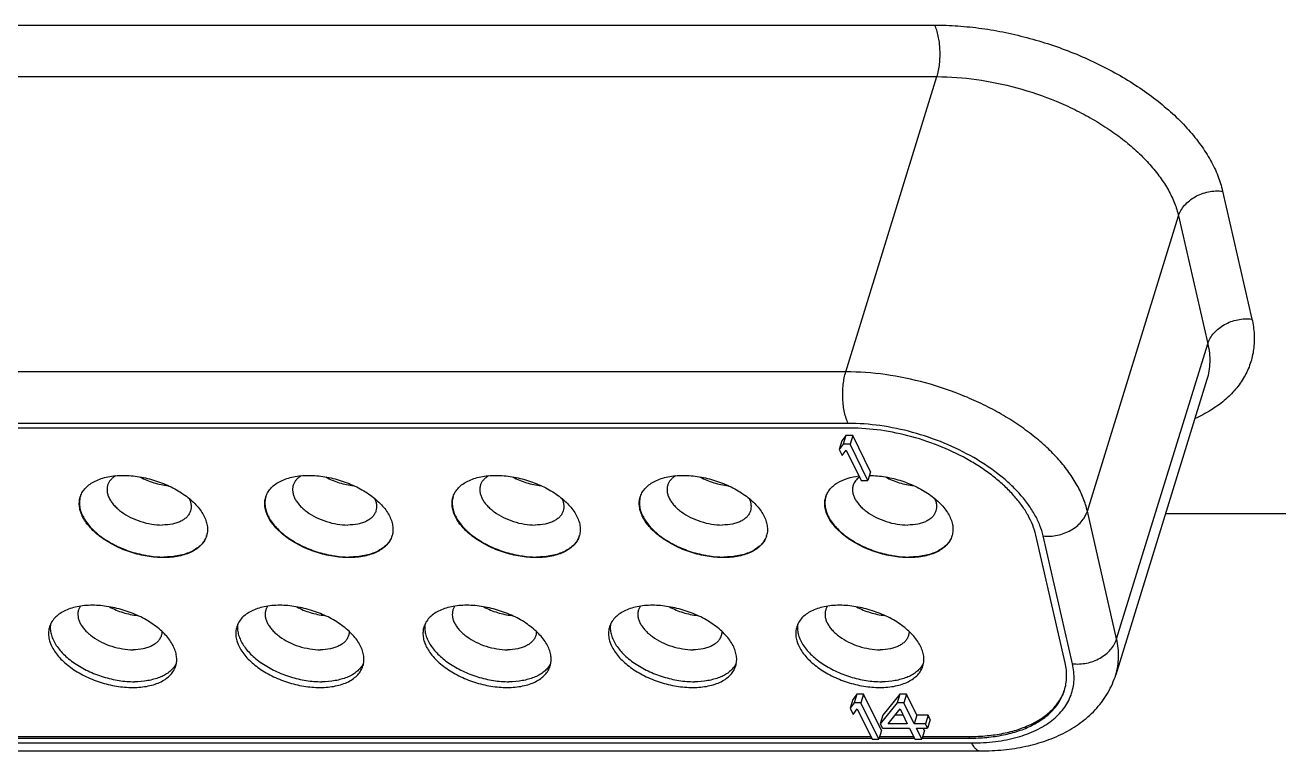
# Model space of a CAD drawing. Extents: x 0 to 420, y 0 to 297.
# Drawn here: x 293.59 to 310.67, y 210.15 to 220.04 of the extents above; entities that cross this region are included whole.
import ezdxf

# ---------------------------------------------------------------- set-up
doc = ezdxf.new("R2010")
doc.units = 0
doc.header["$LTSCALE"] = 23.1
doc.layers.get('0').update_dxf_attribs({"linetype": 'CONTINUOUS'})

msp = doc.modelspace()

# ---------------------------------------------------------------- linework, layer by layer
at = {"color": 7, "linetype": 'CONTINUOUS'}
for p, q in [((275.302, 220.035), (305.983, 220.035)), ((275.334, 219.333), (306.014, 219.333)), ((304.772, 215.314), (306.014, 219.333)), ((309.905, 217.774), (310.304, 216.033)), ((308.062, 213.417), (309.303, 217.436)), ((309.303, 217.436), (309.703, 215.695)), ((308.461, 211.677), (309.703, 215.695)), ((304.772, 215.314), (274.092, 215.314)), ((309.691, 215.208), (308.449, 211.19)), ((304.804, 214.612), (274.123, 214.612)), ((304.836, 214.547), (274.155, 214.547)), ((304.718, 214.375), (304.682, 214.257)), ((304.737, 214.331), (304.682, 214.257)), ((304.774, 214.449), (304.718, 214.375)), ((304.774, 214.449), (304.737, 214.331)), ((304.83, 214.331), (304.737, 214.331)), ((304.866, 214.449), (304.774, 214.449)), ((304.866, 214.449), (304.83, 214.331)), ((305.074, 213.834), (304.83, 214.331)), ((305.11, 213.952), (304.866, 214.449)), ((304.682, 214.257), (304.723, 214.173)), ((304.723, 214.173), (304.779, 214.247)), ((304.779, 214.247), (304.982, 213.834)), ((304.982, 213.834), (305.074, 213.834)), ((305.11, 213.952), (305.074, 213.834)), ((308.461, 211.677), (308.062, 213.417)), ((309.127, 213.384), (316.974, 213.384)), ((307.76, 211.351), (307.36, 213.091)), ((307.86, 211.339), (307.461, 213.08)), ((304.923, 210.926), (304.867, 210.852)), ((304.923, 210.926), (304.887, 210.809)), ((305.015, 210.926), (304.923, 210.926)), ((305.015, 210.926), (304.979, 210.809)), ((305.259, 210.429), (305.015, 210.926)), ((305.506, 210.926), (305.278, 210.641)), ((305.506, 210.926), (305.47, 210.809)), ((305.598, 210.926), (305.506, 210.926)), ((305.598, 210.926), (305.562, 210.809)), ((305.738, 210.641), (305.598, 210.926)), ((304.867, 210.852), (304.831, 210.735)), ((304.887, 210.809), (304.831, 210.735)), ((304.979, 210.809), (304.887, 210.809)), ((305.223, 210.311), (304.979, 210.809)), ((305.47, 210.809), (305.242, 210.523)), ((305.562, 210.809), (305.47, 210.809)), ((305.702, 210.523), (305.562, 210.809)), ((304.831, 210.735), (304.872, 210.65)), ((304.872, 210.65), (304.928, 210.724)), ((304.928, 210.724), (305.131, 210.311)), ((305.278, 210.641), (305.242, 210.523)), ((305.349, 210.523), (305.511, 210.724)), ((305.552, 210.641), (305.444, 210.641)), ((305.511, 210.724), (305.61, 210.523)), ((305.738, 210.641), (305.702, 210.523)), ((305.892, 210.641), (305.738, 210.641)), ((305.892, 210.641), (305.856, 210.523)), ((305.923, 210.577), (305.887, 210.46)), ((305.923, 210.577), (305.892, 210.641)), ((305.259, 210.429), (305.223, 210.311)), ((305.242, 210.523), (305.273, 210.46)), ((305.273, 210.46), (305.641, 210.46)), ((305.61, 210.523), (305.349, 210.523)), ((305.641, 210.46), (305.714, 210.311)), ((305.856, 210.523), (305.702, 210.523)), ((305.733, 210.46), (305.887, 210.46)), ((305.806, 210.311), (305.733, 210.46)), ((305.842, 210.429), (305.806, 210.311)), ((305.842, 210.429), (305.827, 210.46)), ((305.887, 210.46), (305.856, 210.523)), ((276.713, 210.261), (306.485, 210.261)), ((277.947, 210.326), (305.124, 210.326)), ((277.993, 210.349), (305.112, 210.349)), ((305.131, 210.311), (305.223, 210.311)), ((305.227, 210.326), (305.707, 210.326)), ((305.234, 210.349), (305.695, 210.349)), ((305.714, 210.311), (305.806, 210.311)), ((305.81, 210.326), (306.453, 210.326)), ((305.818, 210.349), (306.46, 210.349)), ((306.453, 210.326), (306.46, 210.349)), ((276.834, 210.152), (306.606, 210.152))]:
    msp.add_line(p, q, dxfattribs=at)
for centre, radius, start, end in [((294.627, 213.523), 0.295, 161.2369, 162.8271), ((297.153, 213.523), 0.295, 161.2369, 162.8271), ((299.704, 213.523), 0.295, 161.2369, 162.8271), ((302.254, 213.523), 0.295, 161.2369, 162.8271), ((304.78, 213.523), 0.295, 161.2369, 162.8271), ((295.782, 213.165), 0.295, 342.8274, 344.4161), ((298.309, 213.165), 0.295, 342.8274, 344.4161), ((300.859, 213.165), 0.295, 342.8274, 344.4161), ((303.41, 213.165), 0.295, 342.8274, 344.4161), ((305.936, 213.165), 0.295, 342.8274, 344.4161), ((295.377, 211.48), 0.307, 327.5492, 334.6424), ((297.928, 211.48), 0.307, 327.5492, 334.6424), ((300.477, 211.48), 0.307, 327.5492, 334.6424), ((303.005, 211.48), 0.307, 327.5492, 334.6424), ((305.554, 211.48), 0.307, 327.5492, 334.6424)]:
    msp.add_arc(centre, radius, start, end, dxfattribs=at)
for points, knots in [([(305.983, 220.035), (306.088, 220.035), (306.303, 220.027), (306.626, 219.993), (306.953, 219.936), (307.279, 219.858), (307.602, 219.759), (307.917, 219.641), (308.219, 219.504), (308.507, 219.352), (308.776, 219.184), (309.024, 219.004), (309.246, 218.813), (309.442, 218.614), (309.607, 218.408), (309.742, 218.199), (309.843, 217.989), (309.888, 217.845), (309.905, 217.774)], [0, 0, 0, 0, 0.06592, 0.133729, 0.202928, 0.272983, 0.343339, 0.413436, 0.482717, 0.550648, 0.616724, 0.680494, 0.741568, 0.799641, 0.854511, 0.906108, 0.954514, 1, 1, 1, 1]), ([(306.014, 219.333), (306.023, 219.36), (306.037, 219.417), (306.05, 219.508), (306.057, 219.603), (306.056, 219.7), (306.049, 219.795), (306.034, 219.884), (306.013, 219.964), (305.994, 220.013), (305.983, 220.035)], [0, 0, 0, 0, 0.118605, 0.247396, 0.382393, 0.519246, 0.6535, 0.78085, 0.897404, 1, 1, 1, 1]), ([(306.014, 219.333), (306.194, 219.333), (306.561, 219.305), (307.105, 219.192), (307.55, 219.041), (307.89, 218.888), (308.131, 218.759), (308.357, 218.619), (308.565, 218.468), (308.751, 218.308), (308.915, 218.141), (309.054, 217.968), (309.167, 217.793), (309.252, 217.616), (309.29, 217.496), (309.303, 217.436)], [0, 0, 0, 0, 0.133678, 0.272892, 0.413308, 0.482604, 0.550549, 0.61664, 0.680424, 0.741511, 0.799597, 0.854479, 0.906087, 0.954504, 1, 1, 1, 1]), ([(309.303, 217.436), (309.312, 217.462), (309.334, 217.514), (309.385, 217.585), (309.451, 217.647), (309.556, 217.718), (309.709, 217.774), (309.841, 217.781), (309.905, 217.774)], [0, 0, 0, 0, 0.111039, 0.22768, 0.349955, 0.477089, 0.739165, 1, 1, 1, 1]), ([(309.703, 215.695), (309.711, 215.722), (309.734, 215.774), (309.785, 215.844), (309.85, 215.907), (309.956, 215.977), (310.109, 216.034), (310.24, 216.04), (310.304, 216.033)], [0, 0, 0, 0, 0.111039, 0.22768, 0.349955, 0.477089, 0.739165, 1, 1, 1, 1]), ([(310.304, 216.033), (310.32, 215.964), (310.34, 215.826), (310.333, 215.621), (310.287, 215.424), (310.204, 215.239), (310.083, 215.07), (309.928, 214.917), (309.741, 214.784), (309.601, 214.71), (309.527, 214.677)], [0, 0, 0, 0, 0.124271, 0.243377, 0.359959, 0.476956, 0.597255, 0.723363, 0.857193, 1, 1, 1, 1]), ([(309.703, 215.695), (309.712, 215.654), (309.727, 215.571), (309.732, 215.446), (309.721, 215.325), (309.703, 215.246), (309.691, 215.208)], [0, 0, 0, 0, 0.26034, 0.511998, 0.75757, 1, 1, 1, 1]), ([(304.804, 214.612), (304.793, 214.634), (304.774, 214.683), (304.753, 214.763), (304.738, 214.852), (304.73, 214.947), (304.73, 215.044), (304.736, 215.139), (304.75, 215.23), (304.764, 215.287), (304.772, 215.314)], [0, 0, 0, 0, 0.102596, 0.21915, 0.3465, 0.480754, 0.617607, 0.752604, 0.881395, 1, 1, 1, 1]), ([(308.062, 213.417), (308.048, 213.477), (308.01, 213.598), (307.925, 213.774), (307.812, 213.95), (307.673, 214.122), (307.509, 214.289), (307.323, 214.449), (307.115, 214.6), (306.89, 214.741), (306.648, 214.869), (306.308, 215.022), (305.863, 215.174), (305.319, 215.287), (304.952, 215.314), (304.772, 215.314)], [0, 0, 0, 0, 0.045496, 0.093913, 0.145521, 0.200403, 0.258489, 0.319576, 0.38336, 0.449451, 0.517396, 0.586692, 0.727108, 0.866322, 1, 1, 1, 1]), ([(307.461, 213.08), (307.45, 213.128), (307.419, 213.225), (307.35, 213.368), (307.259, 213.51), (307.147, 213.649), (307.015, 213.784), (306.864, 213.913), (306.696, 214.035), (306.45, 214.188), (306.114, 214.352), (305.685, 214.498), (305.245, 214.59), (304.949, 214.612), (304.804, 214.612)], [0, 0, 0, 0, 0.045499, 0.09392, 0.145531, 0.200418, 0.258508, 0.3196, 0.383388, 0.449484, 0.586662, 0.727088, 0.866312, 1, 1, 1, 1]), ([(307.36, 213.091), (307.35, 213.137), (307.32, 213.229), (307.255, 213.365), (307.169, 213.5), (307.062, 213.632), (306.936, 213.76), (306.793, 213.883), (306.634, 213.999), (306.4, 214.144), (306.081, 214.3), (305.673, 214.439), (305.255, 214.526), (304.974, 214.547), (304.836, 214.547)], [0, 0, 0, 0, 0.045499, 0.09392, 0.145531, 0.200418, 0.258508, 0.3196, 0.383388, 0.449484, 0.586662, 0.727088, 0.866312, 1, 1, 1, 1]), ([(294.347, 213.617), (294.355, 213.639), (294.375, 213.682), (294.42, 213.739), (294.479, 213.788), (294.55, 213.83), (294.632, 213.862), (294.724, 213.886), (294.825, 213.9), (294.894, 213.903), (294.93, 213.903)], [0, 0, 0, 0, 0.099585, 0.202987, 0.313004, 0.431552, 0.559634, 0.697455, 0.844564, 1, 1, 1, 1]), ([(294.829, 213.899), (294.815, 213.891), (294.79, 213.873), (294.758, 213.842), (294.733, 213.807), (294.722, 213.782), (294.718, 213.769)], [0, 0, 0, 0, 0.270698, 0.52444, 0.765593, 1, 1, 1, 1]), ([(294.93, 213.903), (295.003, 213.903), (295.153, 213.89), (295.373, 213.837), (295.583, 213.753), (295.741, 213.659), (295.851, 213.573), (295.92, 213.506), (295.979, 213.437), (296.025, 213.365), (296.057, 213.293), (296.076, 213.222), (296.08, 213.152), (296.073, 213.107), (296.067, 213.086)], [0, 0, 0, 0, 0.141268, 0.288464, 0.435216, 0.575212, 0.641007, 0.703242, 0.76157, 0.815855, 0.866221, 0.913111, 0.957325, 1, 1, 1, 1]), ([(295.162, 213.882), (295.191, 213.866), (295.252, 213.837), (295.346, 213.803), (295.444, 213.778), (295.51, 213.768), (295.543, 213.765)], [0, 0, 0, 0, 0.247494, 0.499978, 0.752474, 1, 1, 1, 1]), ([(296.874, 213.617), (296.881, 213.639), (296.901, 213.682), (296.946, 213.739), (297.005, 213.788), (297.076, 213.83), (297.159, 213.862), (297.251, 213.886), (297.351, 213.9), (297.421, 213.903), (297.457, 213.903)], [0, 0, 0, 0, 0.099585, 0.202987, 0.313004, 0.431552, 0.559634, 0.697455, 0.844564, 1, 1, 1, 1]), ([(297.355, 213.899), (297.342, 213.891), (297.316, 213.873), (297.284, 213.842), (297.26, 213.807), (297.249, 213.782), (297.245, 213.769)], [0, 0, 0, 0, 0.270698, 0.52444, 0.765593, 1, 1, 1, 1]), ([(297.457, 213.903), (297.53, 213.903), (297.68, 213.89), (297.9, 213.837), (298.109, 213.753), (298.268, 213.659), (298.377, 213.573), (298.447, 213.506), (298.505, 213.437), (298.551, 213.365), (298.584, 213.293), (298.602, 213.222), (298.606, 213.152), (298.599, 213.107), (298.593, 213.086)], [0, 0, 0, 0, 0.141268, 0.288464, 0.435216, 0.575212, 0.641007, 0.703242, 0.76157, 0.815855, 0.866221, 0.913111, 0.957325, 1, 1, 1, 1]), ([(297.689, 213.882), (297.718, 213.866), (297.778, 213.837), (297.873, 213.803), (297.97, 213.778), (298.036, 213.768), (298.069, 213.765)], [0, 0, 0, 0, 0.247494, 0.499978, 0.752474, 1, 1, 1, 1]), ([(299.424, 213.617), (299.431, 213.639), (299.452, 213.682), (299.497, 213.739), (299.555, 213.788), (299.627, 213.83), (299.709, 213.862), (299.801, 213.886), (299.902, 213.9), (299.971, 213.903), (300.007, 213.903)], [0, 0, 0, 0, 0.099585, 0.202987, 0.313004, 0.431552, 0.559634, 0.697455, 0.844564, 1, 1, 1, 1]), ([(299.906, 213.899), (299.892, 213.891), (299.867, 213.873), (299.835, 213.842), (299.81, 213.807), (299.799, 213.782), (299.795, 213.769)], [0, 0, 0, 0, 0.270698, 0.52444, 0.765593, 1, 1, 1, 1]), ([(300.007, 213.903), (300.08, 213.903), (300.23, 213.89), (300.45, 213.837), (300.66, 213.753), (300.818, 213.659), (300.927, 213.573), (300.997, 213.506), (301.056, 213.437), (301.102, 213.365), (301.134, 213.293), (301.153, 213.222), (301.157, 213.152), (301.15, 213.107), (301.144, 213.086)], [0, 0, 0, 0, 0.141268, 0.288464, 0.435216, 0.575212, 0.641007, 0.703242, 0.76157, 0.815855, 0.866221, 0.913111, 0.957325, 1, 1, 1, 1]), ([(300.239, 213.882), (300.268, 213.866), (300.329, 213.837), (300.423, 213.803), (300.521, 213.778), (300.587, 213.768), (300.62, 213.765)], [0, 0, 0, 0, 0.247494, 0.499978, 0.752474, 1, 1, 1, 1]), ([(301.975, 213.617), (301.982, 213.639), (302.002, 213.682), (302.047, 213.739), (302.106, 213.788), (302.177, 213.83), (302.259, 213.862), (302.352, 213.886), (302.452, 213.9), (302.522, 213.903), (302.557, 213.903)], [0, 0, 0, 0, 0.099585, 0.202987, 0.313004, 0.431552, 0.559634, 0.697455, 0.844564, 1, 1, 1, 1]), ([(302.456, 213.899), (302.443, 213.891), (302.417, 213.873), (302.385, 213.842), (302.361, 213.807), (302.35, 213.782), (302.346, 213.769)], [0, 0, 0, 0, 0.270698, 0.52444, 0.765593, 1, 1, 1, 1]), ([(302.557, 213.903), (302.631, 213.903), (302.78, 213.89), (303.001, 213.837), (303.21, 213.753), (303.368, 213.659), (303.478, 213.573), (303.548, 213.506), (303.606, 213.437), (303.652, 213.365), (303.685, 213.293), (303.703, 213.222), (303.707, 213.152), (303.7, 213.107), (303.694, 213.086)], [0, 0, 0, 0, 0.141268, 0.288464, 0.435216, 0.575212, 0.641007, 0.703242, 0.76157, 0.815855, 0.866221, 0.913111, 0.957325, 1, 1, 1, 1]), ([(302.79, 213.882), (302.819, 213.866), (302.879, 213.837), (302.974, 213.803), (303.071, 213.778), (303.137, 213.768), (303.17, 213.765)], [0, 0, 0, 0, 0.247494, 0.499978, 0.752474, 1, 1, 1, 1]), ([(304.501, 213.617), (304.507, 213.636), (304.524, 213.672), (304.558, 213.721), (304.603, 213.765), (304.678, 213.818), (304.795, 213.869), (304.897, 213.889), (304.951, 213.896)], [0, 0, 0, 0, 0.10402, 0.210976, 0.323088, 0.442055, 0.703961, 1, 1, 1, 1]), ([(304.958, 213.882), (304.937, 213.868), (304.91, 213.842), (304.884, 213.801), (304.876, 213.78), (304.872, 213.769)], [0, 0, 0, 0, 0.517657, 0.7613, 1, 1, 1, 1]), ([(305.095, 213.903), (305.168, 213.903), (305.317, 213.888), (305.535, 213.834), (305.743, 213.749), (305.9, 213.656), (306.008, 213.57), (306.077, 213.504), (306.134, 213.434), (306.179, 213.364), (306.211, 213.292), (306.23, 213.221), (306.234, 213.152), (306.226, 213.107), (306.221, 213.086)], [0, 0, 0, 0, 0.141784, 0.289184, 0.435894, 0.575694, 0.641367, 0.703481, 0.761702, 0.815903, 0.866214, 0.913083, 0.957303, 1, 1, 1, 1]), ([(305.316, 213.882), (305.345, 213.866), (305.405, 213.837), (305.5, 213.803), (305.598, 213.778), (305.664, 213.768), (305.697, 213.765)], [0, 0, 0, 0, 0.247494, 0.499978, 0.752474, 1, 1, 1, 1]), ([(294.718, 213.769), (294.714, 213.755), (294.709, 213.725), (294.71, 213.68), (294.721, 213.632), (294.742, 213.585), (294.772, 213.538), (294.81, 213.492), (294.855, 213.447), (294.927, 213.39), (295.031, 213.328), (295.169, 213.272), (295.315, 213.237), (295.414, 213.228), (295.462, 213.228)], [0, 0, 0, 0, 0.042685, 0.086774, 0.133457, 0.183586, 0.237647, 0.295793, 0.357905, 0.423643, 0.563718, 0.710759, 0.85835, 1, 1, 1, 1]), ([(297.245, 213.769), (297.241, 213.755), (297.235, 213.725), (297.237, 213.68), (297.248, 213.632), (297.269, 213.585), (297.298, 213.538), (297.336, 213.492), (297.382, 213.447), (297.453, 213.39), (297.558, 213.328), (297.696, 213.272), (297.841, 213.237), (297.94, 213.228), (297.989, 213.228)], [0, 0, 0, 0, 0.042685, 0.086774, 0.133457, 0.183586, 0.237647, 0.295793, 0.357905, 0.423643, 0.563718, 0.710759, 0.85835, 1, 1, 1, 1]), ([(299.795, 213.769), (299.791, 213.755), (299.785, 213.725), (299.787, 213.68), (299.798, 213.632), (299.819, 213.585), (299.848, 213.538), (299.886, 213.492), (299.932, 213.447), (300.004, 213.39), (300.108, 213.328), (300.246, 213.272), (300.392, 213.237), (300.491, 213.228), (300.539, 213.228)], [0, 0, 0, 0, 0.042685, 0.086774, 0.133457, 0.183586, 0.237647, 0.295793, 0.357905, 0.423643, 0.563718, 0.710759, 0.85835, 1, 1, 1, 1]), ([(302.346, 213.769), (302.341, 213.755), (302.336, 213.725), (302.337, 213.68), (302.349, 213.632), (302.369, 213.585), (302.399, 213.538), (302.437, 213.492), (302.482, 213.447), (302.554, 213.39), (302.658, 213.328), (302.797, 213.272), (302.942, 213.237), (303.041, 213.228), (303.089, 213.228)], [0, 0, 0, 0, 0.042685, 0.086774, 0.133457, 0.183586, 0.237647, 0.295793, 0.357905, 0.423643, 0.563718, 0.710759, 0.85835, 1, 1, 1, 1]), ([(304.872, 213.769), (304.868, 213.755), (304.862, 213.725), (304.864, 213.68), (304.875, 213.632), (304.896, 213.585), (304.925, 213.538), (304.963, 213.492), (305.009, 213.447), (305.081, 213.39), (305.185, 213.328), (305.323, 213.272), (305.468, 213.237), (305.567, 213.228), (305.616, 213.228)], [0, 0, 0, 0, 0.042685, 0.086774, 0.133457, 0.183586, 0.237647, 0.295793, 0.357905, 0.423643, 0.563718, 0.710759, 0.85835, 1, 1, 1, 1]), ([(295.479, 212.785), (295.405, 212.785), (295.254, 212.798), (295.033, 212.852), (294.855, 212.924), (294.724, 212.996), (294.634, 213.055), (294.553, 213.119), (294.484, 213.187), (294.426, 213.257), (294.381, 213.329), (294.349, 213.402), (294.332, 213.473), (294.33, 213.544), (294.338, 213.588), (294.345, 213.61)], [0, 0, 0, 0, 0.141634, 0.289207, 0.43623, 0.50756, 0.576408, 0.642139, 0.704243, 0.762382, 0.816436, 0.866559, 0.913237, 0.95732, 1, 1, 1, 1]), ([(294.345, 213.61), (294.339, 213.588), (294.332, 213.543), (294.336, 213.474), (294.354, 213.402), (294.387, 213.33), (294.433, 213.259), (294.491, 213.189), (294.561, 213.122), (294.67, 213.036), (294.829, 212.943), (295.038, 212.859), (295.258, 212.806), (295.408, 212.792), (295.482, 212.792)], [0, 0, 0, 0, 0.042675, 0.086888, 0.133778, 0.184143, 0.238427, 0.296755, 0.358989, 0.424784, 0.56478, 0.711533, 0.85873, 1, 1, 1, 1]), ([(295.828, 213.59), (295.834, 213.576), (295.845, 213.548), (295.855, 213.504), (295.855, 213.461), (295.85, 213.433), (295.846, 213.42)], [0, 0, 0, 0, 0.270795, 0.524559, 0.76567, 1, 1, 1, 1]), ([(298.006, 212.785), (297.932, 212.785), (297.781, 212.798), (297.559, 212.852), (297.381, 212.924), (297.25, 212.996), (297.16, 213.055), (297.08, 213.119), (297.01, 213.187), (296.952, 213.257), (296.907, 213.329), (296.876, 213.402), (296.859, 213.473), (296.856, 213.544), (296.865, 213.588), (296.871, 213.61)], [0, 0, 0, 0, 0.141634, 0.289207, 0.43623, 0.50756, 0.576408, 0.642139, 0.704243, 0.762382, 0.816436, 0.866559, 0.913237, 0.95732, 1, 1, 1, 1]), ([(296.871, 213.61), (296.865, 213.588), (296.858, 213.543), (296.862, 213.474), (296.881, 213.402), (296.913, 213.33), (296.959, 213.259), (297.018, 213.189), (297.088, 213.122), (297.197, 213.036), (297.355, 212.943), (297.565, 212.859), (297.785, 212.806), (297.935, 212.792), (298.008, 212.792)], [0, 0, 0, 0, 0.042675, 0.086888, 0.133778, 0.184143, 0.238427, 0.296755, 0.358989, 0.424784, 0.56478, 0.711533, 0.85873, 1, 1, 1, 1]), ([(298.354, 213.59), (298.361, 213.576), (298.372, 213.548), (298.381, 213.504), (298.382, 213.461), (298.376, 213.433), (298.372, 213.42)], [0, 0, 0, 0, 0.270795, 0.524559, 0.76567, 1, 1, 1, 1]), ([(300.556, 212.785), (300.482, 212.785), (300.331, 212.798), (300.109, 212.852), (299.932, 212.924), (299.8, 212.996), (299.711, 213.055), (299.63, 213.119), (299.561, 213.187), (299.503, 213.257), (299.458, 213.329), (299.426, 213.402), (299.409, 213.473), (299.407, 213.544), (299.415, 213.588), (299.422, 213.61)], [0, 0, 0, 0, 0.141634, 0.289207, 0.43623, 0.50756, 0.576408, 0.642139, 0.704243, 0.762382, 0.816436, 0.866559, 0.913237, 0.95732, 1, 1, 1, 1]), ([(299.422, 213.61), (299.416, 213.588), (299.409, 213.543), (299.413, 213.474), (299.431, 213.402), (299.464, 213.33), (299.51, 213.259), (299.568, 213.189), (299.638, 213.122), (299.747, 213.036), (299.906, 212.943), (300.115, 212.859), (300.335, 212.806), (300.485, 212.792), (300.558, 212.792)], [0, 0, 0, 0, 0.042675, 0.086888, 0.133778, 0.184143, 0.238427, 0.296755, 0.358989, 0.424784, 0.56478, 0.711533, 0.85873, 1, 1, 1, 1]), ([(300.904, 213.59), (300.911, 213.576), (300.922, 213.548), (300.931, 213.504), (300.932, 213.461), (300.927, 213.433), (300.923, 213.42)], [0, 0, 0, 0, 0.270795, 0.524559, 0.76567, 1, 1, 1, 1]), ([(303.106, 212.785), (303.033, 212.785), (302.882, 212.798), (302.66, 212.852), (302.482, 212.924), (302.351, 212.996), (302.261, 213.055), (302.181, 213.119), (302.111, 213.187), (302.053, 213.257), (302.008, 213.329), (301.977, 213.402), (301.96, 213.473), (301.957, 213.544), (301.965, 213.588), (301.972, 213.61)], [0, 0, 0, 0, 0.141634, 0.289207, 0.43623, 0.50756, 0.576408, 0.642139, 0.704243, 0.762382, 0.816436, 0.866559, 0.913237, 0.95732, 1, 1, 1, 1]), ([(301.972, 213.61), (301.966, 213.588), (301.959, 213.543), (301.963, 213.474), (301.982, 213.402), (302.014, 213.33), (302.06, 213.259), (302.118, 213.189), (302.188, 213.122), (302.298, 213.036), (302.456, 212.943), (302.666, 212.859), (302.886, 212.806), (303.036, 212.792), (303.109, 212.792)], [0, 0, 0, 0, 0.042675, 0.086888, 0.133778, 0.184143, 0.238427, 0.296755, 0.358989, 0.424784, 0.56478, 0.711533, 0.85873, 1, 1, 1, 1]), ([(303.455, 213.59), (303.462, 213.576), (303.473, 213.548), (303.482, 213.504), (303.482, 213.461), (303.477, 213.433), (303.473, 213.42)], [0, 0, 0, 0, 0.270795, 0.524559, 0.76567, 1, 1, 1, 1]), ([(305.633, 212.785), (305.559, 212.785), (305.408, 212.798), (305.186, 212.852), (305.009, 212.924), (304.877, 212.996), (304.788, 213.055), (304.707, 213.119), (304.638, 213.187), (304.58, 213.257), (304.535, 213.329), (304.503, 213.402), (304.486, 213.473), (304.483, 213.544), (304.492, 213.588), (304.498, 213.61)], [0, 0, 0, 0, 0.141634, 0.289207, 0.43623, 0.50756, 0.576408, 0.642139, 0.704243, 0.762382, 0.816436, 0.866559, 0.913237, 0.95732, 1, 1, 1, 1]), ([(304.499, 213.61), (304.493, 213.588), (304.485, 213.543), (304.49, 213.474), (304.508, 213.402), (304.541, 213.33), (304.587, 213.259), (304.645, 213.189), (304.715, 213.122), (304.824, 213.036), (304.983, 212.943), (305.192, 212.859), (305.412, 212.806), (305.562, 212.792), (305.635, 212.792)], [0, 0, 0, 0, 0.042675, 0.086888, 0.133778, 0.184143, 0.238427, 0.296755, 0.358989, 0.424784, 0.56478, 0.711533, 0.85873, 1, 1, 1, 1]), ([(305.981, 213.59), (305.988, 213.576), (305.999, 213.548), (306.008, 213.504), (306.009, 213.461), (306.004, 213.433), (306, 213.42)], [0, 0, 0, 0, 0.270795, 0.524559, 0.76567, 1, 1, 1, 1]), ([(295.846, 213.42), (295.841, 213.406), (295.829, 213.377), (295.8, 213.339), (295.761, 213.306), (295.714, 213.278), (295.66, 213.256), (295.576, 213.234), (295.508, 213.228), (295.462, 213.228)], [0, 0, 0, 0, 0.099709, 0.202964, 0.312734, 0.431077, 0.559095, 0.697037, 1, 1, 1, 1]), ([(298.372, 213.42), (298.368, 213.406), (298.355, 213.377), (298.326, 213.339), (298.288, 213.306), (298.241, 213.278), (298.186, 213.256), (298.102, 213.234), (298.035, 213.228), (297.989, 213.228)], [0, 0, 0, 0, 0.099709, 0.202964, 0.312734, 0.431077, 0.559095, 0.697037, 1, 1, 1, 1]), ([(300.923, 213.42), (300.918, 213.406), (300.905, 213.377), (300.876, 213.339), (300.838, 213.306), (300.791, 213.278), (300.737, 213.256), (300.653, 213.234), (300.585, 213.228), (300.539, 213.228)], [0, 0, 0, 0, 0.099709, 0.202964, 0.312734, 0.431077, 0.559095, 0.697037, 1, 1, 1, 1]), ([(303.473, 213.42), (303.469, 213.406), (303.456, 213.377), (303.427, 213.339), (303.388, 213.306), (303.342, 213.278), (303.287, 213.256), (303.203, 213.234), (303.136, 213.228), (303.089, 213.228)], [0, 0, 0, 0, 0.099709, 0.202964, 0.312734, 0.431077, 0.559095, 0.697037, 1, 1, 1, 1]), ([(306, 213.42), (305.995, 213.406), (305.982, 213.377), (305.953, 213.339), (305.915, 213.306), (305.868, 213.278), (305.814, 213.256), (305.73, 213.234), (305.662, 213.228), (305.616, 213.228)], [0, 0, 0, 0, 0.099709, 0.202964, 0.312734, 0.431077, 0.559095, 0.697037, 1, 1, 1, 1]), ([(307.461, 213.08), (307.525, 213.073), (307.656, 213.079), (307.809, 213.136), (307.914, 213.206), (307.98, 213.269), (308.031, 213.339), (308.054, 213.391), (308.062, 213.417)], [0, 0, 0, 0, 0.260835, 0.522911, 0.650045, 0.77232, 0.888961, 1, 1, 1, 1]), ([(296.064, 213.078), (296.058, 213.056), (296.038, 213.012), (295.994, 212.954), (295.935, 212.903), (295.864, 212.861), (295.781, 212.827), (295.688, 212.802), (295.586, 212.788), (295.515, 212.785), (295.479, 212.785)], [0, 0, 0, 0, 0.099671, 0.202887, 0.312614, 0.430912, 0.558881, 0.69677, 0.844137, 1, 1, 1, 1]), ([(296.064, 213.078), (296.057, 213.057), (296.037, 213.014), (295.992, 212.957), (295.933, 212.908), (295.862, 212.866), (295.78, 212.833), (295.687, 212.81), (295.587, 212.795), (295.517, 212.792), (295.482, 212.792)], [0, 0, 0, 0, 0.099585, 0.202987, 0.313003, 0.431549, 0.559631, 0.697453, 0.844562, 1, 1, 1, 1]), ([(298.591, 213.078), (298.584, 213.056), (298.565, 213.012), (298.52, 212.954), (298.462, 212.903), (298.39, 212.861), (298.307, 212.827), (298.214, 212.802), (298.112, 212.788), (298.042, 212.785), (298.006, 212.785)], [0, 0, 0, 0, 0.099671, 0.202887, 0.312614, 0.430912, 0.558881, 0.69677, 0.844137, 1, 1, 1, 1]), ([(298.591, 213.078), (298.583, 213.057), (298.563, 213.014), (298.518, 212.957), (298.46, 212.908), (298.388, 212.866), (298.306, 212.833), (298.214, 212.81), (298.113, 212.795), (298.044, 212.792), (298.008, 212.792)], [0, 0, 0, 0, 0.099585, 0.202987, 0.313003, 0.431549, 0.559631, 0.697453, 0.844562, 1, 1, 1, 1]), ([(301.141, 213.078), (301.135, 213.056), (301.115, 213.012), (301.071, 212.954), (301.012, 212.903), (300.941, 212.861), (300.858, 212.827), (300.765, 212.802), (300.663, 212.788), (300.592, 212.785), (300.556, 212.785)], [0, 0, 0, 0, 0.099671, 0.202887, 0.312614, 0.430912, 0.558881, 0.69677, 0.844137, 1, 1, 1, 1]), ([(301.141, 213.078), (301.134, 213.057), (301.114, 213.014), (301.069, 212.957), (301.01, 212.908), (300.939, 212.866), (300.856, 212.833), (300.764, 212.81), (300.664, 212.795), (300.594, 212.792), (300.558, 212.792)], [0, 0, 0, 0, 0.099585, 0.202987, 0.313003, 0.431549, 0.559631, 0.697453, 0.844562, 1, 1, 1, 1]), ([(303.692, 213.078), (303.685, 213.056), (303.666, 213.012), (303.621, 212.954), (303.563, 212.903), (303.491, 212.861), (303.408, 212.827), (303.315, 212.802), (303.213, 212.788), (303.143, 212.785), (303.106, 212.785)], [0, 0, 0, 0, 0.099671, 0.202887, 0.312614, 0.430912, 0.558881, 0.69677, 0.844137, 1, 1, 1, 1]), ([(303.692, 213.078), (303.684, 213.057), (303.664, 213.014), (303.619, 212.957), (303.56, 212.908), (303.489, 212.866), (303.407, 212.833), (303.315, 212.81), (303.214, 212.795), (303.145, 212.792), (303.109, 212.792)], [0, 0, 0, 0, 0.099585, 0.202987, 0.313003, 0.431549, 0.559631, 0.697453, 0.844562, 1, 1, 1, 1]), ([(306.218, 213.078), (306.211, 213.056), (306.192, 213.012), (306.148, 212.954), (306.089, 212.903), (306.018, 212.861), (305.935, 212.827), (305.842, 212.802), (305.74, 212.788), (305.669, 212.785), (305.633, 212.785)], [0, 0, 0, 0, 0.099671, 0.202887, 0.312614, 0.430912, 0.558881, 0.69677, 0.844137, 1, 1, 1, 1]), ([(306.218, 213.078), (306.211, 213.057), (306.19, 213.014), (306.146, 212.957), (306.087, 212.908), (306.016, 212.866), (305.933, 212.833), (305.841, 212.81), (305.741, 212.795), (305.671, 212.792), (305.635, 212.792)], [0, 0, 0, 0, 0.099585, 0.202987, 0.313003, 0.431549, 0.559631, 0.697453, 0.844562, 1, 1, 1, 1]), ([(294.511, 212.135), (294.475, 212.135), (294.404, 212.132), (294.303, 212.117), (294.209, 212.093), (294.126, 212.059), (294.055, 212.016), (293.996, 211.965), (293.952, 211.907), (293.933, 211.863), (293.926, 211.841)], [0, 0, 0, 0, 0.155863, 0.30323, 0.441119, 0.569088, 0.687386, 0.797113, 0.900329, 1, 1, 1, 1]), ([(294.346, 212.123), (294.343, 212.119), (294.333, 212.102), (294.325, 212.085), (294.321, 212.071)], [0, 0, 0, 0, 0.253438, 1, 1, 1, 1]), ([(295.646, 211.31), (295.652, 211.331), (295.661, 211.376), (295.658, 211.446), (295.641, 211.518), (295.609, 211.59), (295.564, 211.662), (295.507, 211.733), (295.437, 211.8), (295.357, 211.864), (295.267, 211.924), (295.135, 211.996), (294.958, 212.067), (294.736, 212.121), (294.585, 212.135), (294.511, 212.135)], [0, 0, 0, 0, 0.04268, 0.086763, 0.133441, 0.183564, 0.237618, 0.295757, 0.357861, 0.423592, 0.49244, 0.56377, 0.710793, 0.858366, 1, 1, 1, 1]), ([(294.743, 212.114), (294.772, 212.098), (294.833, 212.069), (294.927, 212.035), (295.025, 212.01), (295.091, 211.999), (295.124, 211.996)], [0, 0, 0, 0, 0.247494, 0.499978, 0.752474, 1, 1, 1, 1]), ([(297.062, 212.135), (297.025, 212.135), (296.955, 212.132), (296.853, 212.117), (296.76, 212.093), (296.677, 212.059), (296.605, 212.016), (296.547, 211.965), (296.503, 211.907), (296.483, 211.863), (296.476, 211.841)], [0, 0, 0, 0, 0.155863, 0.30323, 0.441119, 0.569088, 0.687386, 0.797113, 0.900329, 1, 1, 1, 1]), ([(296.896, 212.123), (296.894, 212.119), (296.884, 212.102), (296.876, 212.085), (296.872, 212.071)], [0, 0, 0, 0, 0.253438, 1, 1, 1, 1]), ([(298.196, 211.31), (298.203, 211.331), (298.211, 211.376), (298.209, 211.446), (298.191, 211.518), (298.16, 211.59), (298.115, 211.662), (298.057, 211.733), (297.987, 211.8), (297.907, 211.864), (297.817, 211.924), (297.686, 211.996), (297.508, 212.067), (297.286, 212.121), (297.135, 212.135), (297.062, 212.135)], [0, 0, 0, 0, 0.04268, 0.086763, 0.133441, 0.183564, 0.237618, 0.295757, 0.357861, 0.423592, 0.49244, 0.56377, 0.710793, 0.858366, 1, 1, 1, 1]), ([(297.294, 212.114), (297.323, 212.098), (297.383, 212.069), (297.478, 212.035), (297.575, 212.01), (297.641, 211.999), (297.674, 211.996)], [0, 0, 0, 0, 0.247494, 0.499978, 0.752474, 1, 1, 1, 1]), ([(299.611, 212.135), (299.575, 212.135), (299.504, 212.132), (299.402, 212.117), (299.309, 212.093), (299.226, 212.059), (299.155, 212.016), (299.096, 211.965), (299.052, 211.907), (299.033, 211.863), (299.026, 211.841)], [0, 0, 0, 0, 0.155863, 0.30323, 0.441119, 0.569088, 0.687386, 0.797113, 0.900329, 1, 1, 1, 1]), ([(299.446, 212.123), (299.443, 212.119), (299.433, 212.102), (299.425, 212.085), (299.421, 212.071)], [0, 0, 0, 0, 0.253438, 1, 1, 1, 1]), ([(300.746, 211.31), (300.752, 211.331), (300.761, 211.376), (300.758, 211.446), (300.741, 211.518), (300.709, 211.59), (300.664, 211.662), (300.606, 211.733), (300.537, 211.8), (300.456, 211.864), (300.367, 211.924), (300.235, 211.996), (300.058, 212.067), (299.836, 212.121), (299.685, 212.135), (299.611, 212.135)], [0, 0, 0, 0, 0.04268, 0.086763, 0.133441, 0.183564, 0.237618, 0.295757, 0.357861, 0.423592, 0.49244, 0.56377, 0.710793, 0.858366, 1, 1, 1, 1]), ([(299.843, 212.114), (299.872, 212.098), (299.933, 212.069), (300.027, 212.035), (300.125, 212.01), (300.191, 211.999), (300.224, 211.996)], [0, 0, 0, 0, 0.247494, 0.499978, 0.752474, 1, 1, 1, 1]), ([(302.138, 212.135), (302.102, 212.135), (302.032, 212.132), (301.93, 212.117), (301.837, 212.093), (301.754, 212.059), (301.682, 212.016), (301.624, 211.965), (301.579, 211.907), (301.56, 211.863), (301.553, 211.841)], [0, 0, 0, 0, 0.155863, 0.30323, 0.441119, 0.569088, 0.687386, 0.797113, 0.900329, 1, 1, 1, 1]), ([(301.973, 212.123), (301.971, 212.119), (301.961, 212.102), (301.953, 212.085), (301.949, 212.071)], [0, 0, 0, 0, 0.253438, 1, 1, 1, 1]), ([(303.273, 211.31), (303.279, 211.331), (303.288, 211.376), (303.285, 211.446), (303.268, 211.518), (303.237, 211.59), (303.192, 211.662), (303.134, 211.733), (303.064, 211.8), (302.984, 211.864), (302.894, 211.924), (302.763, 211.996), (302.585, 212.067), (302.363, 212.121), (302.212, 212.135), (302.138, 212.135)], [0, 0, 0, 0, 0.04268, 0.086763, 0.133441, 0.183564, 0.237618, 0.295757, 0.357861, 0.423592, 0.49244, 0.56377, 0.710793, 0.858366, 1, 1, 1, 1]), ([(302.371, 212.114), (302.4, 212.098), (302.46, 212.069), (302.555, 212.035), (302.652, 212.01), (302.718, 211.999), (302.751, 211.996)], [0, 0, 0, 0, 0.247494, 0.499978, 0.752474, 1, 1, 1, 1]), ([(304.688, 212.135), (304.652, 212.135), (304.581, 212.132), (304.479, 212.117), (304.386, 212.093), (304.303, 212.059), (304.232, 212.016), (304.173, 211.965), (304.129, 211.907), (304.109, 211.863), (304.103, 211.841)], [0, 0, 0, 0, 0.155863, 0.30323, 0.441119, 0.569088, 0.687386, 0.797113, 0.900329, 1, 1, 1, 1]), ([(304.523, 212.123), (304.52, 212.119), (304.51, 212.102), (304.502, 212.085), (304.498, 212.071)], [0, 0, 0, 0, 0.253438, 1, 1, 1, 1]), ([(305.822, 211.31), (305.829, 211.331), (305.837, 211.376), (305.835, 211.446), (305.818, 211.518), (305.786, 211.59), (305.741, 211.662), (305.683, 211.733), (305.614, 211.8), (305.533, 211.864), (305.444, 211.924), (305.312, 211.996), (305.135, 212.067), (304.913, 212.121), (304.762, 212.135), (304.688, 212.135)], [0, 0, 0, 0, 0.04268, 0.086763, 0.133441, 0.183564, 0.237618, 0.295757, 0.357861, 0.423592, 0.49244, 0.56377, 0.710793, 0.858366, 1, 1, 1, 1]), ([(304.92, 212.114), (304.949, 212.098), (305.01, 212.069), (305.104, 212.035), (305.202, 212.01), (305.268, 211.999), (305.301, 211.996)], [0, 0, 0, 0, 0.247494, 0.499978, 0.752474, 1, 1, 1, 1]), ([(294.321, 212.071), (294.317, 212.057), (294.311, 212.027), (294.313, 211.982), (294.324, 211.934), (294.345, 211.887), (294.375, 211.84), (294.412, 211.794), (294.458, 211.749), (294.53, 211.692), (294.634, 211.63), (294.772, 211.574), (294.918, 211.539), (295.017, 211.53), (295.065, 211.53)], [0, 0, 0, 0, 0.042685, 0.086774, 0.133457, 0.183586, 0.237647, 0.295793, 0.357905, 0.423643, 0.563718, 0.710759, 0.85835, 1, 1, 1, 1]), ([(296.872, 212.071), (296.867, 212.057), (296.862, 212.027), (296.863, 211.982), (296.875, 211.934), (296.895, 211.887), (296.925, 211.84), (296.963, 211.794), (297.009, 211.749), (297.08, 211.692), (297.184, 211.63), (297.323, 211.574), (297.468, 211.539), (297.567, 211.53), (297.615, 211.53)], [0, 0, 0, 0, 0.042685, 0.086774, 0.133457, 0.183586, 0.237647, 0.295793, 0.357905, 0.423643, 0.563718, 0.710759, 0.85835, 1, 1, 1, 1]), ([(299.421, 212.071), (299.417, 212.057), (299.411, 212.027), (299.413, 211.982), (299.424, 211.934), (299.445, 211.887), (299.474, 211.84), (299.512, 211.794), (299.558, 211.749), (299.63, 211.692), (299.734, 211.63), (299.872, 211.574), (300.017, 211.539), (300.116, 211.53), (300.165, 211.53)], [0, 0, 0, 0, 0.042685, 0.086774, 0.133457, 0.183586, 0.237647, 0.295793, 0.357905, 0.423643, 0.563718, 0.710759, 0.85835, 1, 1, 1, 1]), ([(301.949, 212.071), (301.944, 212.057), (301.939, 212.027), (301.94, 211.982), (301.952, 211.934), (301.972, 211.887), (302.002, 211.84), (302.04, 211.794), (302.085, 211.749), (302.157, 211.692), (302.261, 211.63), (302.4, 211.574), (302.545, 211.539), (302.644, 211.53), (302.692, 211.53)], [0, 0, 0, 0, 0.042685, 0.086774, 0.133457, 0.183586, 0.237647, 0.295793, 0.357905, 0.423643, 0.563718, 0.710759, 0.85835, 1, 1, 1, 1]), ([(304.498, 212.071), (304.494, 212.057), (304.488, 212.027), (304.49, 211.982), (304.501, 211.934), (304.522, 211.887), (304.551, 211.84), (304.589, 211.794), (304.635, 211.749), (304.707, 211.692), (304.811, 211.63), (304.949, 211.574), (305.094, 211.539), (305.193, 211.53), (305.242, 211.53)], [0, 0, 0, 0, 0.042685, 0.086774, 0.133457, 0.183586, 0.237647, 0.295793, 0.357905, 0.423643, 0.563718, 0.710759, 0.85835, 1, 1, 1, 1]), ([(293.926, 211.841), (293.919, 211.82), (293.911, 211.775), (293.913, 211.705), (293.931, 211.633), (293.962, 211.561), (294.007, 211.489), (294.065, 211.418), (294.135, 211.351), (294.215, 211.287), (294.305, 211.227), (294.436, 211.155), (294.614, 211.084), (294.835, 211.029), (294.986, 211.016), (295.06, 211.016)], [0, 0, 0, 0, 0.04268, 0.086763, 0.133441, 0.183564, 0.237618, 0.295757, 0.357861, 0.423592, 0.49244, 0.56377, 0.710793, 0.858366, 1, 1, 1, 1]), ([(293.94, 211.877), (293.937, 211.856), (293.935, 211.811), (293.946, 211.743), (293.97, 211.674), (294.007, 211.604), (294.056, 211.536), (294.116, 211.469), (294.187, 211.405), (294.296, 211.324), (294.452, 211.236), (294.656, 211.157), (294.869, 211.107), (295.014, 211.094), (295.084, 211.094)], [0, 0, 0, 0, 0.042833, 0.087715, 0.135554, 0.186941, 0.242157, 0.30122, 0.36393, 0.429914, 0.569476, 0.71493, 0.860398, 1, 1, 1, 1]), ([(295.457, 211.779), (295.457, 211.774), (295.457, 211.755), (295.453, 211.736), (295.449, 211.722)], [0, 0, 0, 0, 0.253458, 1, 1, 1, 1]), ([(296.476, 211.841), (296.47, 211.82), (296.461, 211.775), (296.464, 211.705), (296.481, 211.633), (296.512, 211.561), (296.557, 211.489), (296.615, 211.418), (296.685, 211.351), (296.765, 211.287), (296.855, 211.227), (296.987, 211.155), (297.164, 211.084), (297.386, 211.029), (297.537, 211.016), (297.611, 211.016)], [0, 0, 0, 0, 0.04268, 0.086763, 0.133441, 0.183564, 0.237618, 0.295757, 0.357861, 0.423592, 0.49244, 0.56377, 0.710793, 0.858366, 1, 1, 1, 1]), ([(296.491, 211.877), (296.487, 211.856), (296.485, 211.811), (296.496, 211.743), (296.52, 211.674), (296.557, 211.604), (296.606, 211.536), (296.666, 211.469), (296.737, 211.405), (296.846, 211.324), (297.002, 211.236), (297.206, 211.157), (297.419, 211.107), (297.564, 211.094), (297.635, 211.094)], [0, 0, 0, 0, 0.042833, 0.087715, 0.135554, 0.186941, 0.242157, 0.30122, 0.36393, 0.429914, 0.569476, 0.71493, 0.860398, 1, 1, 1, 1]), ([(298.008, 211.779), (298.008, 211.774), (298.007, 211.755), (298.003, 211.736), (297.999, 211.722)], [0, 0, 0, 0, 0.253458, 1, 1, 1, 1]), ([(299.026, 211.841), (299.019, 211.82), (299.011, 211.775), (299.013, 211.705), (299.03, 211.633), (299.062, 211.561), (299.107, 211.489), (299.165, 211.418), (299.234, 211.351), (299.315, 211.287), (299.405, 211.227), (299.536, 211.155), (299.714, 211.084), (299.935, 211.029), (300.086, 211.016), (300.16, 211.016)], [0, 0, 0, 0, 0.04268, 0.086763, 0.133441, 0.183564, 0.237618, 0.295757, 0.357861, 0.423592, 0.49244, 0.56377, 0.710793, 0.858366, 1, 1, 1, 1]), ([(299.04, 211.877), (299.037, 211.856), (299.035, 211.811), (299.046, 211.743), (299.07, 211.674), (299.106, 211.604), (299.155, 211.536), (299.216, 211.469), (299.287, 211.405), (299.396, 211.324), (299.552, 211.236), (299.756, 211.157), (299.969, 211.107), (300.114, 211.094), (300.184, 211.094)], [0, 0, 0, 0, 0.042833, 0.087715, 0.135554, 0.186941, 0.242157, 0.30122, 0.36393, 0.429914, 0.569476, 0.71493, 0.860398, 1, 1, 1, 1]), ([(300.557, 211.779), (300.557, 211.774), (300.556, 211.755), (300.553, 211.736), (300.549, 211.722)], [0, 0, 0, 0, 0.253458, 1, 1, 1, 1]), ([(301.553, 211.841), (301.547, 211.82), (301.538, 211.775), (301.541, 211.705), (301.558, 211.633), (301.589, 211.561), (301.634, 211.489), (301.692, 211.418), (301.762, 211.351), (301.842, 211.287), (301.932, 211.227), (302.063, 211.155), (302.241, 211.084), (302.463, 211.029), (302.614, 211.016), (302.688, 211.016)], [0, 0, 0, 0, 0.04268, 0.086763, 0.133441, 0.183564, 0.237618, 0.295757, 0.357861, 0.423592, 0.49244, 0.56377, 0.710793, 0.858366, 1, 1, 1, 1]), ([(301.568, 211.877), (301.564, 211.856), (301.562, 211.811), (301.573, 211.743), (301.597, 211.674), (301.634, 211.604), (301.683, 211.536), (301.743, 211.469), (301.814, 211.405), (301.923, 211.324), (302.079, 211.236), (302.283, 211.157), (302.496, 211.107), (302.641, 211.094), (302.712, 211.094)], [0, 0, 0, 0, 0.042833, 0.087715, 0.135554, 0.186941, 0.242157, 0.30122, 0.36393, 0.429914, 0.569476, 0.71493, 0.860398, 1, 1, 1, 1]), ([(303.085, 211.779), (303.085, 211.774), (303.084, 211.755), (303.08, 211.736), (303.076, 211.722)], [0, 0, 0, 0, 0.253458, 1, 1, 1, 1]), ([(304.103, 211.841), (304.096, 211.82), (304.088, 211.775), (304.09, 211.705), (304.107, 211.633), (304.139, 211.561), (304.184, 211.489), (304.242, 211.418), (304.311, 211.351), (304.392, 211.287), (304.481, 211.227), (304.613, 211.155), (304.791, 211.084), (305.012, 211.029), (305.163, 211.016), (305.237, 211.016)], [0, 0, 0, 0, 0.04268, 0.086763, 0.133441, 0.183564, 0.237618, 0.295757, 0.357861, 0.423592, 0.49244, 0.56377, 0.710793, 0.858366, 1, 1, 1, 1]), ([(304.117, 211.877), (304.114, 211.856), (304.112, 211.811), (304.122, 211.743), (304.146, 211.674), (304.183, 211.604), (304.232, 211.536), (304.293, 211.469), (304.364, 211.405), (304.473, 211.324), (304.628, 211.236), (304.833, 211.157), (305.046, 211.107), (305.19, 211.094), (305.261, 211.094)], [0, 0, 0, 0, 0.042833, 0.087715, 0.135554, 0.186941, 0.242157, 0.30122, 0.36393, 0.429914, 0.569476, 0.71493, 0.860398, 1, 1, 1, 1]), ([(305.634, 211.779), (305.634, 211.774), (305.633, 211.755), (305.63, 211.736), (305.625, 211.722)], [0, 0, 0, 0, 0.253458, 1, 1, 1, 1]), ([(295.449, 211.722), (295.444, 211.708), (295.431, 211.679), (295.402, 211.641), (295.364, 211.608), (295.317, 211.58), (295.263, 211.558), (295.179, 211.536), (295.111, 211.53), (295.065, 211.53)], [0, 0, 0, 0, 0.099709, 0.202964, 0.312734, 0.431077, 0.559095, 0.697037, 1, 1, 1, 1]), ([(297.999, 211.722), (297.995, 211.708), (297.982, 211.679), (297.953, 211.641), (297.915, 211.608), (297.868, 211.58), (297.813, 211.558), (297.729, 211.536), (297.662, 211.53), (297.615, 211.53)], [0, 0, 0, 0, 0.099709, 0.202964, 0.312734, 0.431077, 0.559095, 0.697037, 1, 1, 1, 1]), ([(300.549, 211.722), (300.544, 211.708), (300.531, 211.679), (300.502, 211.641), (300.464, 211.608), (300.417, 211.58), (300.363, 211.558), (300.279, 211.536), (300.211, 211.53), (300.165, 211.53)], [0, 0, 0, 0, 0.099709, 0.202964, 0.312734, 0.431077, 0.559095, 0.697037, 1, 1, 1, 1]), ([(303.076, 211.722), (303.071, 211.708), (303.059, 211.679), (303.03, 211.641), (302.991, 211.608), (302.945, 211.58), (302.89, 211.558), (302.806, 211.536), (302.738, 211.53), (302.692, 211.53)], [0, 0, 0, 0, 0.099709, 0.202964, 0.312734, 0.431077, 0.559095, 0.697037, 1, 1, 1, 1]), ([(305.625, 211.722), (305.621, 211.708), (305.608, 211.679), (305.579, 211.641), (305.541, 211.608), (305.494, 211.58), (305.44, 211.558), (305.356, 211.536), (305.288, 211.53), (305.242, 211.53)], [0, 0, 0, 0, 0.099709, 0.202964, 0.312734, 0.431077, 0.559095, 0.697037, 1, 1, 1, 1]), ([(307.86, 211.339), (307.924, 211.332), (308.055, 211.339), (308.208, 211.395), (308.314, 211.466), (308.379, 211.528), (308.43, 211.599), (308.453, 211.651), (308.461, 211.677)], [0, 0, 0, 0, 0.260835, 0.522911, 0.650045, 0.77232, 0.888961, 1, 1, 1, 1]), ([(308.449, 211.19), (308.461, 211.228), (308.479, 211.306), (308.49, 211.428), (308.485, 211.552), (308.471, 211.635), (308.461, 211.677)], [0, 0, 0, 0, 0.24243, 0.488002, 0.73966, 1, 1, 1, 1]), ([(295.06, 211.016), (295.097, 211.016), (295.167, 211.019), (295.269, 211.034), (295.362, 211.058), (295.445, 211.092), (295.517, 211.135), (295.575, 211.186), (295.619, 211.244), (295.639, 211.288), (295.646, 211.31)], [0, 0, 0, 0, 0.155863, 0.30323, 0.441119, 0.569088, 0.687386, 0.797113, 0.900329, 1, 1, 1, 1]), ([(295.636, 211.315), (295.625, 211.298), (295.599, 211.264), (295.55, 211.22), (295.491, 211.182), (295.423, 211.151), (295.348, 211.126), (295.235, 211.101), (295.145, 211.094), (295.084, 211.094)], [0, 0, 0, 0, 0.100267, 0.20595, 0.318557, 0.439004, 0.567667, 0.70446, 1, 1, 1, 1]), ([(297.611, 211.016), (297.647, 211.016), (297.718, 211.019), (297.819, 211.034), (297.913, 211.058), (297.996, 211.092), (298.067, 211.135), (298.125, 211.186), (298.17, 211.244), (298.189, 211.288), (298.196, 211.31)], [0, 0, 0, 0, 0.155863, 0.30323, 0.441119, 0.569088, 0.687386, 0.797113, 0.900329, 1, 1, 1, 1]), ([(298.187, 211.315), (298.175, 211.298), (298.149, 211.264), (298.1, 211.22), (298.041, 211.182), (297.974, 211.151), (297.898, 211.126), (297.785, 211.101), (297.696, 211.094), (297.635, 211.094)], [0, 0, 0, 0, 0.100267, 0.20595, 0.318557, 0.439004, 0.567667, 0.70446, 1, 1, 1, 1]), ([(300.16, 211.016), (300.196, 211.016), (300.267, 211.019), (300.369, 211.034), (300.462, 211.058), (300.545, 211.092), (300.617, 211.135), (300.675, 211.186), (300.719, 211.244), (300.739, 211.288), (300.746, 211.31)], [0, 0, 0, 0, 0.155863, 0.30323, 0.441119, 0.569088, 0.687386, 0.797113, 0.900329, 1, 1, 1, 1]), ([(300.736, 211.315), (300.725, 211.298), (300.699, 211.264), (300.65, 211.22), (300.591, 211.182), (300.523, 211.151), (300.448, 211.126), (300.335, 211.101), (300.245, 211.094), (300.184, 211.094)], [0, 0, 0, 0, 0.100267, 0.20595, 0.318557, 0.439004, 0.567667, 0.70446, 1, 1, 1, 1]), ([(302.688, 211.016), (302.724, 211.016), (302.794, 211.019), (302.896, 211.034), (302.989, 211.058), (303.072, 211.092), (303.144, 211.135), (303.202, 211.186), (303.247, 211.244), (303.266, 211.288), (303.273, 211.31)], [0, 0, 0, 0, 0.155863, 0.30323, 0.441119, 0.569088, 0.687386, 0.797113, 0.900329, 1, 1, 1, 1]), ([(303.263, 211.315), (303.252, 211.298), (303.226, 211.264), (303.177, 211.22), (303.118, 211.182), (303.051, 211.151), (302.975, 211.126), (302.862, 211.101), (302.773, 211.094), (302.712, 211.094)], [0, 0, 0, 0, 0.100267, 0.20595, 0.318557, 0.439004, 0.567667, 0.70446, 1, 1, 1, 1]), ([(305.237, 211.016), (305.273, 211.016), (305.344, 211.019), (305.446, 211.034), (305.539, 211.058), (305.622, 211.092), (305.693, 211.135), (305.752, 211.186), (305.796, 211.244), (305.816, 211.288), (305.822, 211.31)], [0, 0, 0, 0, 0.155863, 0.30323, 0.441119, 0.569088, 0.687386, 0.797113, 0.900329, 1, 1, 1, 1]), ([(305.813, 211.315), (305.802, 211.298), (305.776, 211.264), (305.726, 211.22), (305.668, 211.182), (305.6, 211.151), (305.525, 211.126), (305.411, 211.101), (305.322, 211.094), (305.261, 211.094)], [0, 0, 0, 0, 0.100267, 0.20595, 0.318557, 0.439004, 0.567667, 0.70446, 1, 1, 1, 1]), ([(306.485, 210.261), (306.593, 210.261), (306.804, 210.272), (307.101, 210.33), (307.323, 210.41), (307.477, 210.494), (307.578, 210.563), (307.665, 210.64), (307.739, 210.724), (307.798, 210.815), (307.842, 210.912), (307.87, 211.014), (307.883, 211.12), (307.88, 211.23), (307.868, 211.303), (307.86, 211.339)], [0, 0, 0, 0, 0.161225, 0.310514, 0.446549, 0.509646, 0.569625, 0.626803, 0.681635, 0.734713, 0.786745, 0.838513, 0.890818, 0.944423, 1, 1, 1, 1]), ([(307.75, 210.977), (307.759, 211.006), (307.773, 211.066), (307.782, 211.159), (307.778, 211.255), (307.767, 211.319), (307.76, 211.351)], [0, 0, 0, 0, 0.24243, 0.488002, 0.73966, 1, 1, 1, 1]), ([(306.606, 210.152), (306.711, 210.152), (306.918, 210.162), (307.22, 210.208), (307.503, 210.287), (307.763, 210.399), (307.996, 210.545), (308.163, 210.698), (308.274, 210.836), (308.346, 210.947), (308.405, 211.065), (308.436, 211.148), (308.449, 211.19)], [0, 0, 0, 0, 0.139827, 0.274365, 0.403559, 0.527934, 0.648517, 0.766599, 0.825166, 0.883534, 0.941793, 1, 1, 1, 1]), ([(306.453, 210.326), (306.533, 210.326), (306.689, 210.333), (306.915, 210.365), (307.122, 210.419), (307.306, 210.494), (307.464, 210.589), (307.574, 210.684), (307.645, 210.769), (307.689, 210.835), (307.725, 210.904), (307.743, 210.952), (307.75, 210.977)], [0, 0, 0, 0, 0.155812, 0.303133, 0.440978, 0.568906, 0.687166, 0.796858, 0.849169, 0.900192, 0.950324, 1, 1, 1, 1]), ([(306.46, 210.349), (306.539, 210.349), (306.692, 210.356), (306.914, 210.387), (307.117, 210.439), (307.299, 210.511), (307.457, 210.602), (307.587, 210.711), (307.672, 210.816), (307.722, 210.906), (307.742, 210.953), (307.75, 210.977)], [0, 0, 0, 0, 0.155257, 0.302249, 0.440021, 0.568121, 0.686736, 0.796837, 0.900293, 0.950434, 1, 1, 1, 1]), ([(306.485, 210.261), (306.492, 210.245), (306.509, 210.216), (306.534, 210.185), (306.556, 210.168), (306.572, 210.159), (306.589, 210.153), (306.6, 210.152), (306.606, 210.152)], [0, 0, 0, 0, 0.315395, 0.581062, 0.697109, 0.803855, 0.903756, 1, 1, 1, 1])]:
    msp.add_open_spline(points, degree=3, knots=knots, dxfattribs=at)

doc.saveas('drawing.dxf')
